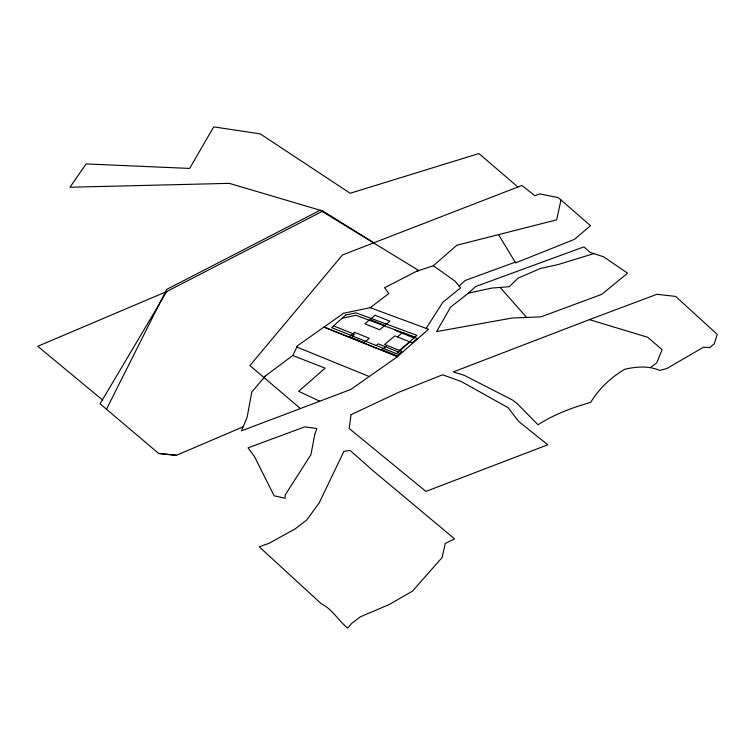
<?xml version="1.0" encoding="UTF-8"?>
<svg xmlns="http://www.w3.org/2000/svg" width="755" height="755" viewBox="0 0 755 755"><rect width="100%" height="100%" fill="white"/><g stroke="black" fill="none" stroke-linecap="round" stroke-linejoin="round"><path stroke-width="1.13" d="M300.49 408.625L249.933 365.562L342.468 254.964L521.837 185.475L534.946 195.762L539.665 193.893L558.058 197.555L560.965 199.952L556.662 219.847L456.841 245.243L433.351 265.76L416.675 271.243L384.588 287.721L388.853 293.535L370.195 307.672L343.516 313.278L297.489 345.762L292.761 355.501L265.534 375.886L251.783 392.024L247.055 417.666L241.373 430.878L350.877 389.438L397.536 356.615L428.491 329.255L370.195 307.672M106.483 409.238L166.629 289.448L320.177 210.23L418.789 270.554L416.675 271.243M243.11 426.839L176.359 455.312L158.682 453.462L100.066 403.793L166.695 291.553L322.885 211.041L374.272 242.987M426.15 328.387L442.874 302.226L460.654 287.825L454.831 280.992L433.351 265.76M264.071 377.604L265.534 375.886M459.134 286.041L465.127 280.511L515.203 262.183M468.421 293.166L475.612 286.532L583.879 246.885L590.07 252.368L603.575 256.794L627.594 273.178L601.716 294.384L540.948 316.864L512.098 318.025L436.588 331.587L450.716 306.992L468.421 293.166L491.788 288.08L509.257 286.692L518.034 278.17L540.278 268.525L558.011 264.59L593.817 253.623M352.491 335.984L354.51 334.314L333.606 325.915M376.179 345.497L378.189 343.827L398.451 351.962M395.101 329.793L394.667 330.152L414.033 337.938M387.089 345.422L381.936 349.697L396.734 355.643L401.886 351.368L384.616 344.422L394.912 335.881L412.183 342.827L417.336 338.551L402.538 332.606L397.385 336.872M399.414 350.377L409.71 341.826M650.348 367.534L656.727 362.881L662.097 349.678L647.733 337.277L589.41 319.629L453.255 371.932L464.25 375.31L512.466 400.018L517.09 403.491L538.041 424.801C554.179 414.268 572.233 407.625 590.655 402.387C599.017 388.627 610.889 377.368 624.772 369.28C636.323 366.59 648.62 365.59 659.766 370.422L666.74 368.582L703.575 347.158L709.728 347.574L714.258 343.78L717.25 334.437L675.649 296.413L656.888 294.29L589.41 319.629M166.695 291.553L37.75 346.281L102.746 400.178M342.138 318.232L356.001 315.316L414.929 337.136M158.663 453.444L176.359 455.312M322.885 211.041L229.322 183.352L69.979 187.24L86.098 163.92L189.656 168.431L213.712 126.878L260.211 133.862L350.207 193.261L478.925 153.548L517.911 187.004M292.761 355.501L325.112 368.157L298.678 391.298L319.686 401.169M369.978 319.525L384.776 325.471M369.554 376.641L296.649 346.989M560.965 199.952L590.495 225.679L574.442 239.354L515.627 262.882L498.564 234.748M500.301 287.636L526.782 317.572M351.037 414.693L349.197 428.51L425.895 491.401L547.79 444.799L518.685 421.45L508.2 407.747L461.324 381.549L442.59 374.791L398.687 392.307L351.037 414.693M314.665 434.937L310.909 454.689L285.088 495.138L285.192 498.234L274.15 495.799L254.397 456.445L248.036 447.866L304.803 426.858L316.855 428.529L314.665 434.937M445.28 543.458L442.09 557.577L412.409 591.203L389.202 604.538L360.361 616.797L351.594 623.488L347.64 628.122C338.24 620.459 332.474 609.276 321.168 603.66L259.258 546.799L268.978 543.364L295.214 528.84L306.738 519.978L319.11 503.056L343.921 451.339L350.112 450.442L373.555 471.148L454.585 538.881L445.28 543.458M345.686 315.043L331.7 327.632L396.545 353.68L416.892 335.362L356.086 312.853L345.686 315.043M354.529 332.342L349.376 336.607L364.174 342.553L369.327 338.287L354.529 332.342M375.131 315.25L364.825 323.791L379.623 329.737L389.929 321.196L375.131 315.25M397.536 356.615L324.121 327.123L397.536 356.615"/></g></svg>
